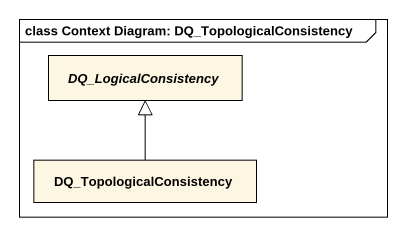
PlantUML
@startuml
mainframe class Context Diagram: DQ_TopologicalConsistency
hide circle
hide empty members
abstract class DQ_LogicalConsistency
class DQ_TopologicalConsistency
DQ_TopologicalConsistency -up-|> DQ_LogicalConsistency
@enduml
